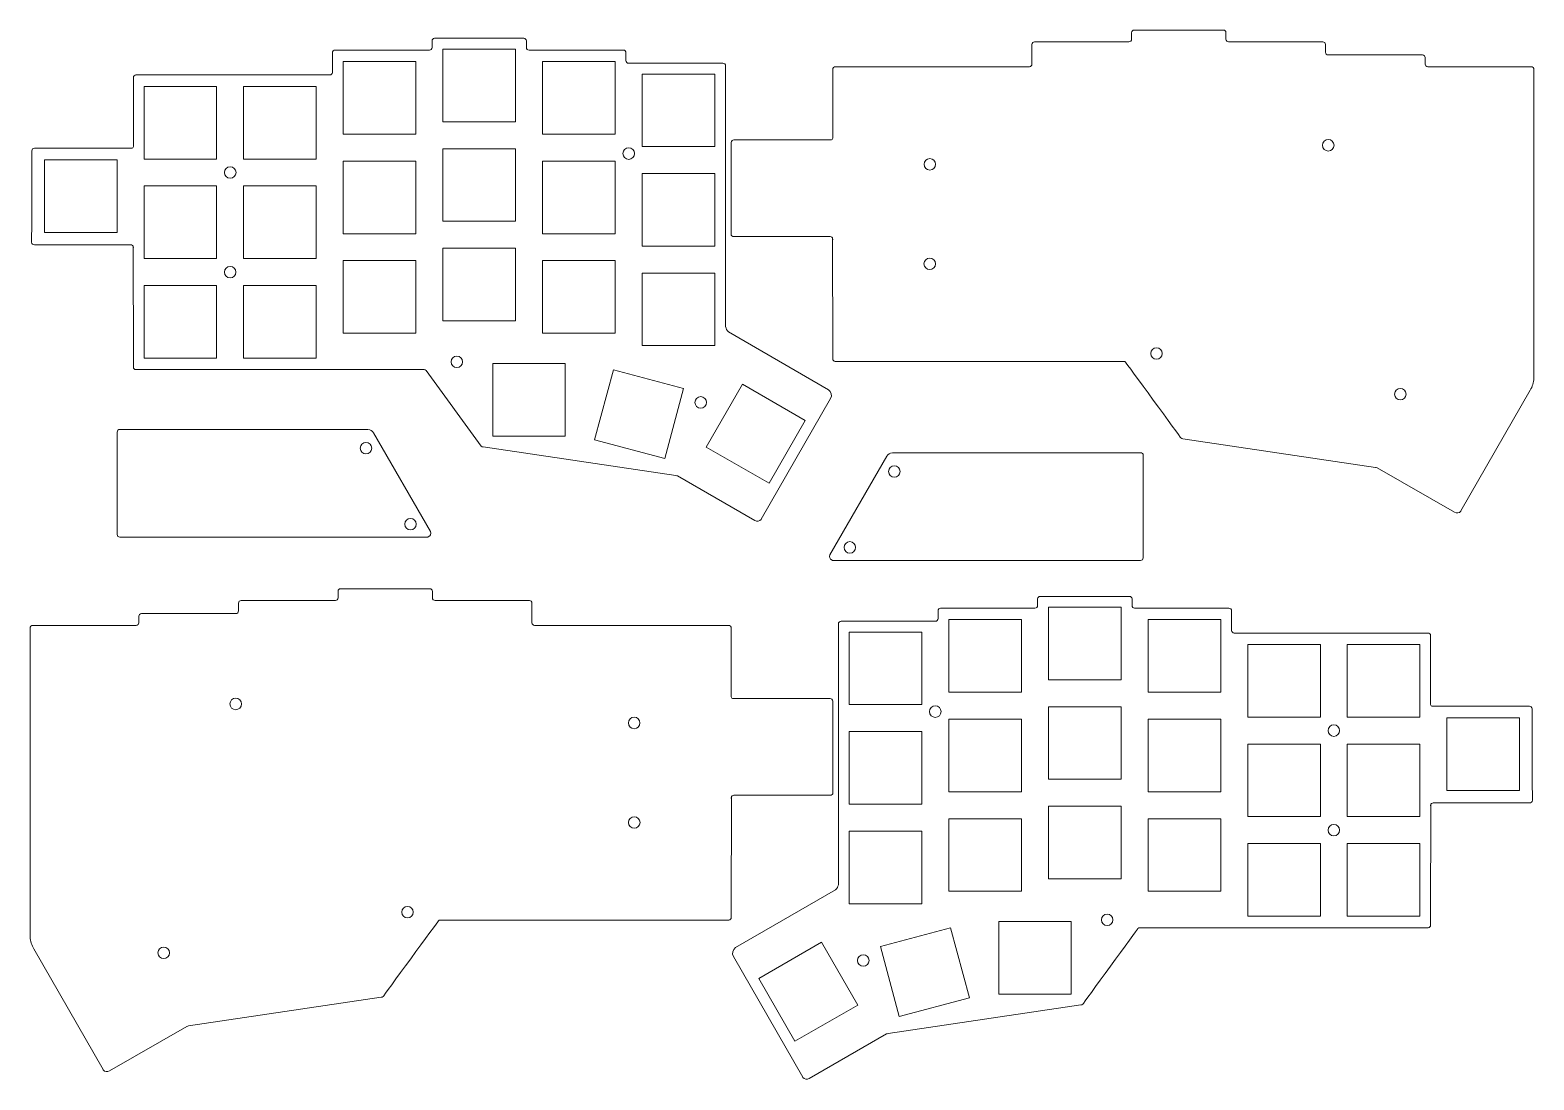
# Model space of a CAD drawing. Header units: inches. Extents: x -143 to 144, y -100 to 100.
import ezdxf

# ---------------------------------------------------------------- set-up
doc = ezdxf.new("R2010")
doc.units = ezdxf.units.IN
doc.header["$MEASUREMENT"] = 0
doc.layers.add('_U+5207_U+65AD_U+30D1_U+30B9', color=7, linetype='Continuous')

# ---------------------------------------------------------------- blocks, each defined once
blk = doc.blocks.new('block 3')
at = {"layer": '_U+5207_U+65AD_U+30D1_U+30B9', "color": 1, "lineweight": 9}
blk.add_open_spline([(68.66, 19.39), (68.66, 19.39), (21.3, 19.39), (21.3, 19.39), (20.78, 19.33), (20.52, 19.1), (20.22, 18.76), (20.22, 18.76), (9.36, -0.08), (9.36, -0.08), (9.19, -0.49), (9.38, -0.96), (9.79, -1.13), (9.85, -1.15), (9.91, -1.17), (9.97, -1.18), (9.97, -1.18), (68.65, -1.18), (68.65, -1.18), (68.92, -1.18), (69.15, -0.95), (69.15, -0.68), (69.15, -0.68), (69.16, 18.89), (69.16, 18.89), (69.16, 19.17), (68.93, 19.39), (68.66, 19.39)], degree=3, knots=[0, 0, 0, 0, 1, 1, 1, 2, 2, 2, 3, 3, 3, 4, 4, 4, 5, 5, 5, 6, 6, 6, 7, 7, 7, 8, 8, 8, 9, 9, 9, 9], dxfattribs=at)
blk = doc.blocks.new('block 4')
at = {"layer": '_U+5207_U+65AD_U+30D1_U+30B9', "color": 1, "lineweight": 9}
blk.add_open_spline([(21.68, 16.92), (22.29, 16.92), (22.78, 16.42), (22.78, 15.82), (22.78, 15.21), (22.29, 14.72), (21.68, 14.72), (21.08, 14.72), (20.58, 15.21), (20.58, 15.82), (20.58, 16.42), (21.08, 16.92), (21.68, 16.92), (21.68, 16.92), (21.68, 16.92), (21.68, 16.92)], degree=3, knots=[0, 0, 0, 0, 1, 1, 1, 2, 2, 2, 3, 3, 3, 4, 4, 4, 5, 5, 5, 5], dxfattribs=at)
blk = doc.blocks.new('block 5')
at = {"layer": '_U+5207_U+65AD_U+30D1_U+30B9', "color": 1, "lineweight": 9}
blk.add_open_spline([(13.18, 2.42), (13.79, 2.42), (14.28, 1.92), (14.28, 1.32), (14.28, 0.71), (13.79, 0.22), (13.18, 0.22), (12.58, 0.22), (12.08, 0.71), (12.08, 1.32), (12.08, 1.92), (12.58, 2.42), (13.18, 2.42), (13.18, 2.42), (13.18, 2.42), (13.18, 2.42)], degree=3, knots=[0, 0, 0, 0, 1, 1, 1, 2, 2, 2, 3, 3, 3, 4, 4, 4, 5, 5, 5, 5], dxfattribs=at)
blk = doc.blocks.new('block 2')
at = {"layer": '_U+5207_U+65AD_U+30D1_U+30B9'}
for name in ['block 3', 'block 4', 'block 5']:
    blk.add_blockref(name, (0, 0), dxfattribs=at)
blk = doc.blocks.new('block 7')
at = {"layer": '_U+5207_U+65AD_U+30D1_U+30B9', "color": 1, "lineweight": 9}
blk.add_open_spline([(-126.1, 23.84), (-126.1, 23.84), (-78.74, 23.84), (-78.74, 23.84), (-78.22, 23.78), (-77.96, 23.54), (-77.66, 23.2), (-77.66, 23.2), (-66.8, 4.36), (-66.8, 4.36), (-66.63, 3.95), (-66.82, 3.49), (-67.23, 3.32), (-67.29, 3.29), (-67.35, 3.28), (-67.41, 3.27), (-67.41, 3.27), (-126.09, 3.27), (-126.09, 3.27), (-126.36, 3.27), (-126.59, 3.49), (-126.59, 3.77), (-126.59, 3.77), (-126.6, 23.34), (-126.6, 23.34), (-126.6, 23.61), (-126.37, 23.84), (-126.1, 23.84)], degree=3, knots=[0, 0, 0, 0, 1, 1, 1, 2, 2, 2, 3, 3, 3, 4, 4, 4, 5, 5, 5, 6, 6, 6, 7, 7, 7, 8, 8, 8, 9, 9, 9, 9], dxfattribs=at)
blk = doc.blocks.new('block 8')
at = {"layer": '_U+5207_U+65AD_U+30D1_U+30B9', "color": 1, "lineweight": 9}
blk.add_open_spline([(-79.12, 21.36), (-79.73, 21.36), (-80.22, 20.87), (-80.22, 20.26), (-80.22, 19.65), (-79.73, 19.16), (-79.12, 19.16), (-78.52, 19.16), (-78.02, 19.65), (-78.02, 20.26), (-78.02, 20.87), (-78.52, 21.36), (-79.12, 21.36), (-79.12, 21.36), (-79.12, 21.36), (-79.12, 21.36)], degree=3, knots=[0, 0, 0, 0, 1, 1, 1, 2, 2, 2, 3, 3, 3, 4, 4, 4, 5, 5, 5, 5], dxfattribs=at)
blk = doc.blocks.new('block 9')
at = {"layer": '_U+5207_U+65AD_U+30D1_U+30B9', "color": 1, "lineweight": 9}
blk.add_open_spline([(-70.62, 6.86), (-71.23, 6.86), (-71.72, 6.37), (-71.72, 5.76), (-71.72, 5.15), (-71.23, 4.66), (-70.62, 4.66), (-70.02, 4.66), (-69.52, 5.15), (-69.52, 5.76), (-69.52, 6.37), (-70.02, 6.86), (-70.62, 6.86), (-70.62, 6.86), (-70.62, 6.86), (-70.62, 6.86)], degree=3, knots=[0, 0, 0, 0, 1, 1, 1, 2, 2, 2, 3, 3, 3, 4, 4, 4, 5, 5, 5, 5], dxfattribs=at)
blk = doc.blocks.new('block 6')
at = {"layer": '_U+5207_U+65AD_U+30D1_U+30B9'}
for name in ['block 7', 'block 8', 'block 9']:
    blk.add_blockref(name, (0, 0), dxfattribs=at)
blk = doc.blocks.new('block 12')
at = {"layer": '_U+5207_U+65AD_U+30D1_U+30B9', "color": 1, "lineweight": 9}
blk.add_open_spline([(30.59, -30.03), (30.59, -29.42), (30.1, -28.93), (29.49, -28.93), (28.89, -28.93), (28.39, -29.42), (28.39, -30.03), (28.39, -30.64), (28.89, -31.13), (29.49, -31.13), (30.1, -31.13), (30.59, -30.64), (30.59, -30.03), (30.59, -30.03), (30.59, -30.03), (30.59, -30.03)], degree=3, knots=[0, 0, 0, 0, 1, 1, 1, 2, 2, 2, 3, 3, 3, 4, 4, 4, 5, 5, 5, 5], dxfattribs=at)
blk = doc.blocks.new('block 13')
at = {"layer": '_U+5207_U+65AD_U+30D1_U+30B9', "color": 1, "lineweight": 9}
blk.add_open_spline([(106.62, -33.65), (106.62, -33.04), (106.12, -32.55), (105.52, -32.55), (104.91, -32.55), (104.42, -33.04), (104.42, -33.65), (104.42, -34.26), (104.91, -34.75), (105.52, -34.75), (106.12, -34.75), (106.62, -34.26), (106.62, -33.65), (106.62, -33.65), (106.62, -33.65), (106.62, -33.65)], degree=3, knots=[0, 0, 0, 0, 1, 1, 1, 2, 2, 2, 3, 3, 3, 4, 4, 4, 5, 5, 5, 5], dxfattribs=at)
blk = doc.blocks.new('block 14')
at = {"layer": '_U+5207_U+65AD_U+30D1_U+30B9', "color": 1, "lineweight": 9}
blk.add_open_spline([(106.62, -52.67), (106.62, -52.06), (106.13, -51.57), (105.52, -51.57), (104.92, -51.57), (104.42, -52.06), (104.42, -52.67), (104.42, -53.27), (104.92, -53.77), (105.52, -53.77), (106.13, -53.77), (106.62, -53.27), (106.62, -52.67), (106.62, -52.67), (106.62, -52.67), (106.62, -52.67)], degree=3, knots=[0, 0, 0, 0, 1, 1, 1, 2, 2, 2, 3, 3, 3, 4, 4, 4, 5, 5, 5, 5], dxfattribs=at)
blk = doc.blocks.new('block 15')
at = {"layer": '_U+5207_U+65AD_U+30D1_U+30B9', "color": 1, "lineweight": 9}
blk.add_open_spline([(16.85, -77.53), (16.85, -76.92), (16.36, -76.43), (15.75, -76.43), (15.14, -76.43), (14.65, -76.92), (14.65, -77.53), (14.65, -78.14), (15.14, -78.63), (15.75, -78.63), (16.36, -78.63), (16.85, -78.14), (16.85, -77.53), (16.85, -77.53), (16.85, -77.53), (16.85, -77.53)], degree=3, knots=[0, 0, 0, 0, 1, 1, 1, 2, 2, 2, 3, 3, 3, 4, 4, 4, 5, 5, 5, 5], dxfattribs=at)
blk = doc.blocks.new('block 16')
at = {"layer": '_U+5207_U+65AD_U+30D1_U+30B9', "color": 1, "lineweight": 9}
blk.add_open_spline([(63.37, -69.78), (63.37, -69.17), (62.88, -68.68), (62.27, -68.68), (61.66, -68.68), (61.17, -69.17), (61.17, -69.78), (61.17, -70.38), (61.66, -70.88), (62.27, -70.88), (62.88, -70.88), (63.37, -70.38), (63.37, -69.78), (63.37, -69.78), (63.37, -69.78), (63.37, -69.78)], degree=3, knots=[0, 0, 0, 0, 1, 1, 1, 2, 2, 2, 3, 3, 3, 4, 4, 4, 5, 5, 5, 5], dxfattribs=at)
blk = doc.blocks.new('block 17')
at = {"layer": '_U+5207_U+65AD_U+30D1_U+30B9', "color": 1, "lineweight": 9}
blk.add_lwpolyline([(121.95, -17.22), (121.95, -31.07), (108.1, -31.07), (108.1, -17.22), (121.95, -17.22)], dxfattribs=at)
blk = doc.blocks.new('block 18')
at = {"layer": '_U+5207_U+65AD_U+30D1_U+30B9', "color": 1, "lineweight": 9}
blk.add_lwpolyline([(121.95, -36.22), (121.95, -50.07), (108.1, -50.07), (108.1, -36.22), (121.95, -36.22)], dxfattribs=at)
blk = doc.blocks.new('block 19')
at = {"layer": '_U+5207_U+65AD_U+30D1_U+30B9', "color": 1, "lineweight": 9}
blk.add_lwpolyline([(121.95, -55.22), (121.95, -69.07), (108.1, -69.07), (108.1, -55.22), (121.95, -55.22)], dxfattribs=at)
blk = doc.blocks.new('block 20')
at = {"layer": '_U+5207_U+65AD_U+30D1_U+30B9', "color": 1, "lineweight": 9}
blk.add_lwpolyline([(102.95, -17.22), (102.95, -31.07), (89.1, -31.07), (89.1, -17.22), (102.95, -17.22)], dxfattribs=at)
blk = doc.blocks.new('block 21')
at = {"layer": '_U+5207_U+65AD_U+30D1_U+30B9', "color": 1, "lineweight": 9}
blk.add_lwpolyline([(102.95, -36.22), (102.95, -50.07), (89.1, -50.07), (89.1, -36.22), (102.95, -36.22)], dxfattribs=at)
blk = doc.blocks.new('block 22')
at = {"layer": '_U+5207_U+65AD_U+30D1_U+30B9', "color": 1, "lineweight": 9}
blk.add_lwpolyline([(102.95, -55.22), (102.95, -69.07), (89.1, -69.07), (89.1, -55.22), (102.95, -55.22)], dxfattribs=at)
blk = doc.blocks.new('block 23')
at = {"layer": '_U+5207_U+65AD_U+30D1_U+30B9', "color": 1, "lineweight": 9}
blk.add_lwpolyline([(83.95, -12.47), (83.95, -26.32), (70.1, -26.32), (70.1, -12.47), (83.95, -12.47)], dxfattribs=at)
blk = doc.blocks.new('block 24')
at = {"layer": '_U+5207_U+65AD_U+30D1_U+30B9', "color": 1, "lineweight": 9}
blk.add_lwpolyline([(83.95, -31.47), (83.95, -45.32), (70.1, -45.32), (70.1, -31.47), (83.95, -31.47)], dxfattribs=at)
blk = doc.blocks.new('block 25')
at = {"layer": '_U+5207_U+65AD_U+30D1_U+30B9', "color": 1, "lineweight": 9}
blk.add_lwpolyline([(83.95, -50.47), (83.95, -64.32), (70.1, -64.32), (70.1, -50.47), (83.95, -50.47)], dxfattribs=at)
blk = doc.blocks.new('block 26')
at = {"layer": '_U+5207_U+65AD_U+30D1_U+30B9', "color": 1, "lineweight": 9}
blk.add_lwpolyline([(64.95, -10.09), (64.95, -23.94), (51.09, -23.94), (51.09, -10.09), (64.95, -10.09)], dxfattribs=at)
blk = doc.blocks.new('block 27')
at = {"layer": '_U+5207_U+65AD_U+30D1_U+30B9', "color": 1, "lineweight": 9}
blk.add_lwpolyline([(64.95, -29.09), (64.95, -42.94), (51.09, -42.94), (51.09, -29.09), (64.95, -29.09)], dxfattribs=at)
blk = doc.blocks.new('block 28')
at = {"layer": '_U+5207_U+65AD_U+30D1_U+30B9', "color": 1, "lineweight": 9}
blk.add_lwpolyline([(64.95, -48.09), (64.95, -61.95), (51.09, -61.95), (51.09, -48.09), (64.95, -48.09)], dxfattribs=at)
blk = doc.blocks.new('block 29')
at = {"layer": '_U+5207_U+65AD_U+30D1_U+30B9', "color": 1, "lineweight": 9}
blk.add_lwpolyline([(45.94, -12.47), (45.94, -26.32), (32.09, -26.32), (32.09, -12.47), (45.94, -12.47)], dxfattribs=at)
blk = doc.blocks.new('block 30')
at = {"layer": '_U+5207_U+65AD_U+30D1_U+30B9', "color": 1, "lineweight": 9}
blk.add_lwpolyline([(45.94, -31.47), (45.94, -45.32), (32.09, -45.32), (32.09, -31.47), (45.94, -31.47)], dxfattribs=at)
blk = doc.blocks.new('block 31')
at = {"layer": '_U+5207_U+65AD_U+30D1_U+30B9', "color": 1, "lineweight": 9}
blk.add_lwpolyline([(45.94, -50.47), (45.94, -64.32), (32.09, -64.32), (32.09, -50.47), (45.94, -50.47)], dxfattribs=at)
blk = doc.blocks.new('block 32')
at = {"layer": '_U+5207_U+65AD_U+30D1_U+30B9', "color": 1, "lineweight": 9}
blk.add_lwpolyline([(26.94, -14.84), (26.94, -28.69), (13.09, -28.69), (13.09, -14.84), (26.94, -14.84)], dxfattribs=at)
blk = doc.blocks.new('block 33')
at = {"layer": '_U+5207_U+65AD_U+30D1_U+30B9', "color": 1, "lineweight": 9}
blk.add_lwpolyline([(26.94, -33.84), (26.94, -47.69), (13.09, -47.69), (13.09, -33.84), (26.94, -33.84)], dxfattribs=at)
blk = doc.blocks.new('block 34')
at = {"layer": '_U+5207_U+65AD_U+30D1_U+30B9', "color": 1, "lineweight": 9}
blk.add_lwpolyline([(26.94, -52.85), (26.94, -66.7), (13.09, -66.7), (13.09, -52.85), (26.94, -52.85)], dxfattribs=at)
blk = doc.blocks.new('block 35')
at = {"layer": '_U+5207_U+65AD_U+30D1_U+30B9', "color": 1, "lineweight": 9}
blk.add_lwpolyline([(55.44, -70.1), (55.44, -83.95), (41.59, -83.95), (41.59, -70.1), (55.44, -70.1)], dxfattribs=at)
blk = doc.blocks.new('block 36')
at = {"layer": '_U+5207_U+65AD_U+30D1_U+30B9', "color": 1, "lineweight": 9}
blk.add_lwpolyline([(32.42, -71.3), (35.99, -84.68), (22.6, -88.25), (19.03, -74.87), (32.42, -71.3)], dxfattribs=at)
blk = doc.blocks.new('block 37')
at = {"layer": '_U+5207_U+65AD_U+30D1_U+30B9', "color": 1, "lineweight": 9}
blk.add_lwpolyline([(7.8, -74.06), (14.72, -86.06), (2.72, -92.97), (-4.2, -80.97), (7.8, -74.06)], dxfattribs=at)
blk = doc.blocks.new('block 11')
at = {"layer": '_U+5207_U+65AD_U+30D1_U+30B9'}
for name in ['block 26', 'block 29', 'block 23', 'block 32', 'block 20', 'block 17', 'block 12', 'block 30', 'block 27', 'block 24', 'block 33', 'block 13', 'block 21', 'block 18', 'block 28', 'block 31', 'block 25', 'block 14', 'block 34', 'block 22', 'block 19', 'block 16', 'block 36', 'block 35', 'block 37', 'block 15']:
    blk.add_blockref(name, (0, 0), dxfattribs=at)
blk = doc.blocks.new('block 10')
at = {"layer": '_U+5207_U+65AD_U+30D1_U+30B9', "color": 1, "lineweight": 9}
blk.add_lwpolyline([(127.09, -45.07), (127.09, -31.22), (140.94, -31.22), (140.94, -45.07), (127.09, -45.07)], dxfattribs=at)
blk.add_open_spline([(123.52, -15.03), (123.52, -15.03), (106.52, -15.03), (106.52, -15.03), (106.52, -15.03), (104.52, -15.03), (104.52, -15.03), (104.52, -15.03), (86.52, -15.03), (86.52, -15.03), (86.24, -15.03), (86.02, -14.8), (86.02, -14.53), (86.02, -14.53), (86.02, -10.78), (86.02, -10.78), (86.02, -10.5), (85.79, -10.28), (85.52, -10.28), (85.52, -10.28), (67.52, -10.28), (67.52, -10.28), (67.24, -10.28), (67.02, -10.05), (67.02, -9.78), (67.02, -9.78), (67.02, -8.53), (67.02, -8.53), (67.02, -8.25), (66.79, -8.03), (66.52, -8.03), (66.52, -8.03), (49.51, -8.03), (49.51, -8.03), (49.24, -8.03), (49.01, -8.25), (49.01, -8.53), (49.01, -8.53), (49.01, -9.78), (49.01, -9.78), (49.01, -10.05), (48.79, -10.28), (48.51, -10.28), (48.51, -10.28), (30.51, -10.28), (30.51, -10.28), (30.24, -10.28), (30.01, -10.5), (30.01, -10.78), (30.01, -10.78), (30.01, -12.28), (30.01, -12.28), (30.01, -12.55), (29.79, -12.78), (29.51, -12.78), (29.51, -12.78), (11.51, -12.78), (11.51, -12.78), (11.24, -12.78), (11.01, -13), (11.01, -13.28), (11.01, -13.28), (11.01, -14.51), (11.01, -14.51), (11.01, -14.51), (11.01, -30.77), (11.01, -30.77), (11.01, -30.77), (11.01, -63.07), (11.01, -63.07), (10.93, -63.45), (10.73, -63.8), (10.43, -64.06), (10.43, -64.06), (-8.64, -75.09), (-8.64, -75.09), (-9.17, -75.49), (-9.33, -76.21), (-9.03, -76.79), (-9.03, -76.79), (4.21, -99.83), (4.21, -99.83), (4.22, -99.84), (4.22, -99.85), (4.23, -99.85), (4.5, -100.25), (5.05, -100.34), (5.44, -100.06), (5.44, -100.06), (20.19, -91.57), (20.19, -91.57), (20.28, -91.54), (20.38, -91.52), (20.47, -91.5), (20.47, -91.5), (57.27, -86.03), (57.27, -86.03), (57.39, -86.02), (57.52, -85.97), (57.62, -85.88), (57.62, -85.88), (68.17, -71.42), (68.16, -71.43), (68.26, -71.33), (68.38, -71.28), (68.52, -71.28), (68.52, -71.28), (104.52, -71.28), (104.52, -71.28), (104.52, -71.28), (106.52, -71.28), (106.52, -71.28), (106.52, -71.28), (123.52, -71.28), (123.52, -71.28), (123.52, -71.28), (123.48, -71.28), (123.48, -71.28), (123.48, -71.28), (123.49, -71.28), (123.49, -71.28), (123.77, -71.28), (123.99, -71.06), (123.99, -70.78), (123.99, -70.78), (123.98, -69.97), (123.98, -69.97), (123.98, -69.97), (123.98, -69.97), (123.98, -69.97), (123.98, -69.97), (124, -47.89), (124, -47.89), (124, -47.89), (123.99, -48.26), (124, -47.88), (124.01, -47.63), (124.28, -47.45), (124.48, -47.45), (124.68, -47.45), (124.48, -47.45), (124.48, -47.45), (124.48, -47.45), (142.62, -47.45), (142.86, -47.45), (143.1, -47.45), (143.4, -47.26), (143.4, -46.96), (143.4, -46.77), (143.36, -32.34), (143.35, -29.49), (143.35, -29.18), (143.12, -29.01), (142.87, -29.01), (142.66, -29.01), (127.51, -29), (124.39, -29), (124.11, -29), (123.99, -28.87), (123.99, -28.65), (123.99, -28.42), (123.99, -15.53), (123.99, -15.53), (123.99, -15.25), (123.76, -15.03), (123.48, -15.03), (123.48, -15.03), (123.49, -15.03), (123.49, -15.03), (123.49, -15.03), (123.52, -15.03), (123.52, -15.03)], degree=3, knots=[0, 0, 0, 0, 1, 1, 1, 2, 2, 2, 3, 3, 3, 4, 4, 4, 5, 5, 5, 6, 6, 6, 7, 7, 7, 8, 8, 8, 9, 9, 9, 10, 10, 10, 11, 11, 11, 12, 12, 12, 13, 13, 13, 14, 14, 14, 15, 15, 15, 16, 16, 16, 17, 17, 17, 18, 18, 18, 19, 19, 19, 20, 20, 20, 21, 21, 21, 22, 22, 22, 23, 23, 23, 24, 24, 24, 25, 25, 25, 26, 26, 26, 27, 27, 27, 28, 28, 28, 29, 29, 29, 30, 30, 30, 31, 31, 31, 32, 32, 32, 33, 33, 33, 34, 34, 34, 35, 35, 35, 36, 36, 36, 37, 37, 37, 38, 38, 38, 39, 39, 39, 40, 40, 40, 41, 41, 41, 42, 42, 42, 43, 43, 43, 44, 44, 44, 45, 45, 45, 46, 46, 46, 47, 47, 47, 48, 48, 48, 49, 49, 49, 50, 50, 50, 51, 51, 51, 52, 52, 52, 53, 53, 53, 54, 54, 54, 55, 55, 55, 56, 56, 56, 57, 57, 57, 57], dxfattribs=at)
at = {"layer": '_U+5207_U+65AD_U+30D1_U+30B9'}
blk.add_blockref('block 11', (0, 0), dxfattribs=at)
blk = doc.blocks.new('block 40')
at = {"layer": '_U+5207_U+65AD_U+30D1_U+30B9', "color": 1, "lineweight": 9}
blk.add_open_spline([(70.59, 38.33), (70.59, 38.94), (71.08, 39.43), (71.69, 39.43), (72.29, 39.43), (72.79, 38.94), (72.79, 38.33), (72.79, 37.72), (72.29, 37.23), (71.69, 37.23), (71.08, 37.23), (70.59, 37.72), (70.59, 38.33), (70.59, 38.33), (70.59, 38.33), (70.59, 38.33)], degree=3, knots=[0, 0, 0, 0, 1, 1, 1, 2, 2, 2, 3, 3, 3, 4, 4, 4, 5, 5, 5, 5], dxfattribs=at)
blk = doc.blocks.new('block 41')
at = {"layer": '_U+5207_U+65AD_U+30D1_U+30B9', "color": 1, "lineweight": 9}
blk.add_open_spline([(103.36, 78.08), (103.36, 78.68), (103.86, 79.18), (104.46, 79.18), (105.07, 79.18), (105.56, 78.68), (105.56, 78.08), (105.56, 77.47), (105.07, 76.98), (104.46, 76.98), (103.86, 76.98), (103.36, 77.47), (103.36, 78.08), (103.36, 78.08), (103.36, 78.08), (103.36, 78.08)], degree=3, knots=[0, 0, 0, 0, 1, 1, 1, 2, 2, 2, 3, 3, 3, 4, 4, 4, 5, 5, 5, 5], dxfattribs=at)
blk = doc.blocks.new('block 42')
at = {"layer": '_U+5207_U+65AD_U+30D1_U+30B9', "color": 1, "lineweight": 9}
blk.add_open_spline([(27.34, 74.45), (27.34, 75.06), (27.83, 75.55), (28.44, 75.55), (29.05, 75.55), (29.54, 75.06), (29.54, 74.45), (29.54, 73.85), (29.05, 73.35), (28.44, 73.35), (27.83, 73.35), (27.34, 73.85), (27.34, 74.45), (27.34, 74.45), (27.34, 74.45), (27.34, 74.45)], degree=3, knots=[0, 0, 0, 0, 1, 1, 1, 2, 2, 2, 3, 3, 3, 4, 4, 4, 5, 5, 5, 5], dxfattribs=at)
blk = doc.blocks.new('block 43')
at = {"layer": '_U+5207_U+65AD_U+30D1_U+30B9', "color": 1, "lineweight": 9}
blk.add_open_spline([(27.33, 55.44), (27.33, 56.05), (27.83, 56.54), (28.43, 56.54), (29.04, 56.54), (29.53, 56.05), (29.53, 55.44), (29.53, 54.83), (29.04, 54.34), (28.43, 54.34), (27.83, 54.34), (27.33, 54.83), (27.33, 55.44), (27.33, 55.44), (27.33, 55.44), (27.33, 55.44)], degree=3, knots=[0, 0, 0, 0, 1, 1, 1, 2, 2, 2, 3, 3, 3, 4, 4, 4, 5, 5, 5, 5], dxfattribs=at)
blk = doc.blocks.new('block 44')
at = {"layer": '_U+5207_U+65AD_U+30D1_U+30B9', "color": 1, "lineweight": 9}
blk.add_open_spline([(117.11, 30.57), (117.11, 31.18), (117.6, 31.67), (118.21, 31.67), (118.81, 31.67), (119.31, 31.18), (119.31, 30.57), (119.31, 29.97), (118.81, 29.47), (118.21, 29.47), (117.6, 29.47), (117.11, 29.97), (117.11, 30.57), (117.11, 30.57), (117.11, 30.57), (117.11, 30.57)], degree=3, knots=[0, 0, 0, 0, 1, 1, 1, 2, 2, 2, 3, 3, 3, 4, 4, 4, 5, 5, 5, 5], dxfattribs=at)
blk = doc.blocks.new('block 39')
at = {"layer": '_U+5207_U+65AD_U+30D1_U+30B9'}
for name in ['block 41', 'block 42', 'block 43', 'block 40', 'block 44']:
    blk.add_blockref(name, (0, 0), dxfattribs=at)
blk = doc.blocks.new('block 38')
at = {"layer": '_U+5207_U+65AD_U+30D1_U+30B9', "color": 1, "lineweight": 9}
blk.add_open_spline([(10.44, 93.08), (10.44, 93.08), (27.44, 93.08), (27.44, 93.08), (27.44, 93.08), (29.44, 93.08), (29.44, 93.08), (29.44, 93.08), (47.44, 93.08), (47.44, 93.08), (47.72, 93.08), (47.94, 93.3), (47.94, 93.58), (47.94, 93.58), (47.94, 97.33), (47.94, 97.33), (47.94, 97.6), (48.16, 97.83), (48.44, 97.83), (48.44, 97.83), (66.44, 97.83), (66.44, 97.83), (66.72, 97.83), (66.94, 98.05), (66.94, 98.33), (66.94, 98.33), (66.94, 99.58), (66.94, 99.58), (66.94, 99.85), (67.17, 100.08), (67.44, 100.08), (67.44, 100.08), (84.44, 100.08), (84.44, 100.08), (84.72, 100.08), (84.94, 99.85), (84.94, 99.58), (84.94, 99.58), (84.94, 98.33), (84.94, 98.33), (84.94, 98.05), (85.17, 97.83), (85.44, 97.83), (85.44, 97.83), (103.44, 97.83), (103.44, 97.83), (103.72, 97.83), (103.94, 97.6), (103.94, 97.33), (103.94, 97.33), (103.94, 95.83), (103.94, 95.83), (103.94, 95.55), (104.17, 95.33), (104.44, 95.33), (104.44, 95.33), (122.45, 95.33), (122.45, 95.33), (122.72, 95.33), (122.95, 95.1), (122.95, 94.83), (122.95, 94.83), (122.95, 93.59), (122.95, 93.59), (122.97, 93.33), (123.18, 93.11), (123.45, 93.07), (123.45, 93.07), (143.2, 93.07), (143.2, 93.07), (143.47, 93.07), (143.7, 92.85), (143.7, 92.57), (143.7, 92.57), (143.7, 33.61), (143.7, 33.61), (143.66, 32.8), (143.41, 32.01), (142.98, 31.31), (142.98, 31.31), (129.75, 8.27), (129.75, 8.27), (129.74, 8.26), (129.74, 8.26), (129.73, 8.25), (129.45, 7.86), (128.91, 7.76), (128.52, 8.04), (128.52, 8.04), (113.77, 16.53), (113.77, 16.53), (113.68, 16.56), (113.58, 16.59), (113.49, 16.6), (113.49, 16.6), (76.69, 22.07), (76.69, 22.07), (76.56, 22.09), (76.44, 22.14), (76.34, 22.22), (76.34, 22.22), (65.79, 36.68), (65.8, 36.68), (65.7, 36.77), (65.57, 36.82), (65.44, 36.82), (65.44, 36.82), (29.44, 36.82), (29.44, 36.82), (29.44, 36.82), (27.44, 36.82), (27.44, 36.82), (27.44, 36.82), (10.44, 36.82), (10.44, 36.82), (10.44, 36.82), (10.39, 36.82), (10.39, 36.82), (10.39, 36.82), (10.43, 36.82), (10.43, 36.82), (10.43, 36.82), (10.42, 36.82), (10.42, 36.82), (10.15, 36.82), (9.92, 37.05), (9.92, 37.32), (9.92, 37.32), (9.93, 38.14), (9.93, 38.14), (9.93, 38.14), (9.93, 38.14), (9.93, 38.14), (9.93, 38.14), (9.91, 60.22), (9.91, 60.22), (9.91, 60.22), (9.92, 59.84), (9.91, 60.22), (9.9, 60.47), (9.64, 60.65), (9.44, 60.66), (9.23, 60.66), (9.43, 60.66), (9.43, 60.66), (9.43, 60.66), (-8.71, 60.66), (-8.95, 60.66), (-9.19, 60.66), (-9.48, 60.85), (-9.48, 61.14), (-9.48, 61.33), (-9.44, 75.76), (-9.43, 78.61), (-9.43, 78.92), (-9.21, 79.1), (-8.96, 79.1), (-8.74, 79.1), (6.41, 79.1), (9.52, 79.1), (9.8, 79.1), (9.92, 79.23), (9.92, 79.46), (9.92, 79.69), (9.92, 92.57), (9.92, 92.57), (9.92, 92.85), (10.15, 93.08), (10.43, 93.08), (10.43, 93.08), (10.43, 93.08), (10.43, 93.08), (10.43, 93.08), (10.39, 93.08), (10.39, 93.08), (10.39, 93.08), (10.44, 93.08), (10.44, 93.08)], degree=3, knots=[0, 0, 0, 0, 1, 1, 1, 2, 2, 2, 3, 3, 3, 4, 4, 4, 5, 5, 5, 6, 6, 6, 7, 7, 7, 8, 8, 8, 9, 9, 9, 10, 10, 10, 11, 11, 11, 12, 12, 12, 13, 13, 13, 14, 14, 14, 15, 15, 15, 16, 16, 16, 17, 17, 17, 18, 18, 18, 19, 19, 19, 20, 20, 20, 21, 21, 21, 22, 22, 22, 23, 23, 23, 24, 24, 24, 25, 25, 25, 26, 26, 26, 27, 27, 27, 28, 28, 28, 29, 29, 29, 30, 30, 30, 31, 31, 31, 32, 32, 32, 33, 33, 33, 34, 34, 34, 35, 35, 35, 36, 36, 36, 37, 37, 37, 38, 38, 38, 39, 39, 39, 40, 40, 40, 41, 41, 41, 42, 42, 42, 43, 43, 43, 44, 44, 44, 45, 45, 45, 46, 46, 46, 47, 47, 47, 48, 48, 48, 49, 49, 49, 50, 50, 50, 51, 51, 51, 52, 52, 52, 53, 53, 53, 54, 54, 54, 55, 55, 55, 56, 56, 56, 57, 57, 57, 58, 58, 58, 59, 59, 59, 59], dxfattribs=at)
at = {"layer": '_U+5207_U+65AD_U+30D1_U+30B9'}
blk.add_blockref('block 39', (0, 0), dxfattribs=at)
blk = doc.blocks.new('block 47')
at = {"layer": '_U+5207_U+65AD_U+30D1_U+30B9', "color": 1, "lineweight": 9}
blk.add_open_spline([(-30.1, 76.5), (-30.1, 77.11), (-29.61, 77.6), (-29, 77.6), (-28.4, 77.6), (-27.9, 77.11), (-27.9, 76.5), (-27.9, 75.89), (-28.4, 75.4), (-29, 75.4), (-29.61, 75.4), (-30.1, 75.89), (-30.1, 76.5), (-30.1, 76.5), (-30.1, 76.5), (-30.1, 76.5)], degree=3, knots=[0, 0, 0, 0, 1, 1, 1, 2, 2, 2, 3, 3, 3, 4, 4, 4, 5, 5, 5, 5], dxfattribs=at)
blk = doc.blocks.new('block 48')
at = {"layer": '_U+5207_U+65AD_U+30D1_U+30B9', "color": 1, "lineweight": 9}
blk.add_open_spline([(-106.12, 72.88), (-106.12, 73.48), (-105.63, 73.98), (-105.02, 73.98), (-104.42, 73.98), (-103.92, 73.48), (-103.92, 72.88), (-103.92, 72.27), (-104.42, 71.78), (-105.02, 71.78), (-105.63, 71.78), (-106.12, 72.27), (-106.12, 72.88), (-106.12, 72.88), (-106.12, 72.88), (-106.12, 72.88)], degree=3, knots=[0, 0, 0, 0, 1, 1, 1, 2, 2, 2, 3, 3, 3, 4, 4, 4, 5, 5, 5, 5], dxfattribs=at)
blk = doc.blocks.new('block 49')
at = {"layer": '_U+5207_U+65AD_U+30D1_U+30B9', "color": 1, "lineweight": 9}
blk.add_open_spline([(-106.13, 53.86), (-106.13, 54.47), (-105.64, 54.96), (-105.03, 54.96), (-104.43, 54.96), (-103.93, 54.47), (-103.93, 53.86), (-103.93, 53.25), (-104.43, 52.76), (-105.03, 52.76), (-105.64, 52.76), (-106.13, 53.25), (-106.13, 53.86), (-106.13, 53.86), (-106.13, 53.86), (-106.13, 53.86)], degree=3, knots=[0, 0, 0, 0, 1, 1, 1, 2, 2, 2, 3, 3, 3, 4, 4, 4, 5, 5, 5, 5], dxfattribs=at)
blk = doc.blocks.new('block 50')
at = {"layer": '_U+5207_U+65AD_U+30D1_U+30B9', "color": 1, "lineweight": 9}
blk.add_open_spline([(-16.36, 29), (-16.36, 29.6), (-15.87, 30.1), (-15.26, 30.1), (-14.65, 30.1), (-14.16, 29.6), (-14.16, 29), (-14.16, 28.39), (-14.65, 27.9), (-15.26, 27.9), (-15.87, 27.9), (-16.36, 28.39), (-16.36, 29), (-16.36, 29), (-16.36, 29), (-16.36, 29)], degree=3, knots=[0, 0, 0, 0, 1, 1, 1, 2, 2, 2, 3, 3, 3, 4, 4, 4, 5, 5, 5, 5], dxfattribs=at)
blk = doc.blocks.new('block 51')
at = {"layer": '_U+5207_U+65AD_U+30D1_U+30B9', "color": 1, "lineweight": 9}
blk.add_open_spline([(-62.88, 36.75), (-62.88, 37.36), (-62.39, 37.85), (-61.78, 37.85), (-61.17, 37.85), (-60.68, 37.36), (-60.68, 36.75), (-60.68, 36.14), (-61.17, 35.65), (-61.78, 35.65), (-62.39, 35.65), (-62.88, 36.14), (-62.88, 36.75), (-62.88, 36.75), (-62.88, 36.75), (-62.88, 36.75)], degree=3, knots=[0, 0, 0, 0, 1, 1, 1, 2, 2, 2, 3, 3, 3, 4, 4, 4, 5, 5, 5, 5], dxfattribs=at)
blk = doc.blocks.new('block 52')
at = {"layer": '_U+5207_U+65AD_U+30D1_U+30B9', "color": 1, "lineweight": 9}
blk.add_lwpolyline([(-121.46, 89.31), (-121.46, 75.46), (-107.61, 75.46), (-107.61, 89.31), (-121.46, 89.31)], dxfattribs=at)
blk = doc.blocks.new('block 53')
at = {"layer": '_U+5207_U+65AD_U+30D1_U+30B9', "color": 1, "lineweight": 9}
blk.add_lwpolyline([(-121.46, 70.31), (-121.46, 56.46), (-107.61, 56.46), (-107.61, 70.31), (-121.46, 70.31)], dxfattribs=at)
blk = doc.blocks.new('block 54')
at = {"layer": '_U+5207_U+65AD_U+30D1_U+30B9', "color": 1, "lineweight": 9}
blk.add_lwpolyline([(-121.46, 51.31), (-121.46, 37.46), (-107.61, 37.46), (-107.61, 51.31), (-121.46, 51.31)], dxfattribs=at)
blk = doc.blocks.new('block 55')
at = {"layer": '_U+5207_U+65AD_U+30D1_U+30B9', "color": 1, "lineweight": 9}
blk.add_lwpolyline([(-102.46, 89.31), (-102.46, 75.46), (-88.61, 75.46), (-88.61, 89.31), (-102.46, 89.31)], dxfattribs=at)
blk = doc.blocks.new('block 56')
at = {"layer": '_U+5207_U+65AD_U+30D1_U+30B9', "color": 1, "lineweight": 9}
blk.add_lwpolyline([(-102.46, 70.31), (-102.46, 56.46), (-88.61, 56.46), (-88.61, 70.31), (-102.46, 70.31)], dxfattribs=at)
blk = doc.blocks.new('block 57')
at = {"layer": '_U+5207_U+65AD_U+30D1_U+30B9', "color": 1, "lineweight": 9}
blk.add_lwpolyline([(-102.46, 51.31), (-102.46, 37.46), (-88.61, 37.46), (-88.61, 51.31), (-102.46, 51.31)], dxfattribs=at)
blk = doc.blocks.new('block 58')
at = {"layer": '_U+5207_U+65AD_U+30D1_U+30B9', "color": 1, "lineweight": 9}
blk.add_lwpolyline([(-83.46, 94.06), (-83.46, 80.21), (-69.61, 80.21), (-69.61, 94.06), (-83.46, 94.06)], dxfattribs=at)
blk = doc.blocks.new('block 59')
at = {"layer": '_U+5207_U+65AD_U+30D1_U+30B9', "color": 1, "lineweight": 9}
blk.add_lwpolyline([(-83.46, 75.06), (-83.46, 61.21), (-69.61, 61.21), (-69.61, 75.06), (-83.46, 75.06)], dxfattribs=at)
blk = doc.blocks.new('block 60')
at = {"layer": '_U+5207_U+65AD_U+30D1_U+30B9', "color": 1, "lineweight": 9}
blk.add_lwpolyline([(-83.46, 56.06), (-83.46, 42.21), (-69.61, 42.21), (-69.61, 56.06), (-83.46, 56.06)], dxfattribs=at)
blk = doc.blocks.new('block 61')
at = {"layer": '_U+5207_U+65AD_U+30D1_U+30B9', "color": 1, "lineweight": 9}
blk.add_lwpolyline([(-64.45, 96.44), (-64.45, 82.58), (-50.6, 82.58), (-50.6, 96.44), (-64.45, 96.44)], dxfattribs=at)
blk = doc.blocks.new('block 62')
at = {"layer": '_U+5207_U+65AD_U+30D1_U+30B9', "color": 1, "lineweight": 9}
blk.add_lwpolyline([(-64.45, 77.43), (-64.45, 63.58), (-50.6, 63.58), (-50.6, 77.43), (-64.45, 77.43)], dxfattribs=at)
blk = doc.blocks.new('block 63')
at = {"layer": '_U+5207_U+65AD_U+30D1_U+30B9', "color": 1, "lineweight": 9}
blk.add_lwpolyline([(-64.45, 58.43), (-64.45, 44.58), (-50.6, 44.58), (-50.6, 58.43), (-64.45, 58.43)], dxfattribs=at)
blk = doc.blocks.new('block 64')
at = {"layer": '_U+5207_U+65AD_U+30D1_U+30B9', "color": 1, "lineweight": 9}
blk.add_lwpolyline([(-45.45, 94.06), (-45.45, 80.21), (-31.6, 80.21), (-31.6, 94.06), (-45.45, 94.06)], dxfattribs=at)
blk = doc.blocks.new('block 65')
at = {"layer": '_U+5207_U+65AD_U+30D1_U+30B9', "color": 1, "lineweight": 9}
blk.add_lwpolyline([(-45.45, 75.06), (-45.45, 61.21), (-31.6, 61.21), (-31.6, 75.06), (-45.45, 75.06)], dxfattribs=at)
blk = doc.blocks.new('block 66')
at = {"layer": '_U+5207_U+65AD_U+30D1_U+30B9', "color": 1, "lineweight": 9}
blk.add_lwpolyline([(-45.45, 56.06), (-45.45, 42.21), (-31.6, 42.21), (-31.6, 56.06), (-45.45, 56.06)], dxfattribs=at)
blk = doc.blocks.new('block 67')
at = {"layer": '_U+5207_U+65AD_U+30D1_U+30B9', "color": 1, "lineweight": 9}
blk.add_lwpolyline([(-26.45, 91.68), (-26.45, 77.83), (-12.6, 77.83), (-12.6, 91.68), (-26.45, 91.68)], dxfattribs=at)
blk = doc.blocks.new('block 68')
at = {"layer": '_U+5207_U+65AD_U+30D1_U+30B9', "color": 1, "lineweight": 9}
blk.add_lwpolyline([(-26.45, 72.68), (-26.45, 58.83), (-12.6, 58.83), (-12.6, 72.68), (-26.45, 72.68)], dxfattribs=at)
blk = doc.blocks.new('block 69')
at = {"layer": '_U+5207_U+65AD_U+30D1_U+30B9', "color": 1, "lineweight": 9}
blk.add_lwpolyline([(-26.45, 53.68), (-26.45, 39.83), (-12.6, 39.83), (-12.6, 53.68), (-26.45, 53.68)], dxfattribs=at)
blk = doc.blocks.new('block 70')
at = {"layer": '_U+5207_U+65AD_U+30D1_U+30B9', "color": 1, "lineweight": 9}
blk.add_lwpolyline([(-54.95, 36.43), (-54.95, 22.58), (-41.1, 22.58), (-41.1, 36.43), (-54.95, 36.43)], dxfattribs=at)
blk = doc.blocks.new('block 71')
at = {"layer": '_U+5207_U+65AD_U+30D1_U+30B9', "color": 1, "lineweight": 9}
blk.add_lwpolyline([(-31.92, 35.23), (-35.5, 21.85), (-22.11, 18.28), (-18.54, 31.66), (-31.92, 35.23)], dxfattribs=at)
blk = doc.blocks.new('block 72')
at = {"layer": '_U+5207_U+65AD_U+30D1_U+30B9', "color": 1, "lineweight": 9}
blk.add_lwpolyline([(-7.31, 32.47), (-14.23, 20.47), (-2.23, 13.55), (4.69, 25.55), (-7.31, 32.47)], dxfattribs=at)
blk = doc.blocks.new('block 46')
at = {"layer": '_U+5207_U+65AD_U+30D1_U+30B9'}
for name in ['block 61', 'block 58', 'block 64', 'block 52', 'block 55', 'block 67', 'block 47', 'block 59', 'block 62', 'block 65', 'block 48', 'block 68', 'block 53', 'block 56', 'block 63', 'block 49', 'block 60', 'block 66', 'block 69', 'block 54', 'block 57', 'block 51', 'block 70', 'block 71', 'block 72', 'block 50']:
    blk.add_blockref(name, (0, 0), dxfattribs=at)
blk = doc.blocks.new('block 45')
at = {"layer": '_U+5207_U+65AD_U+30D1_U+30B9', "color": 1, "lineweight": 9}
blk.add_lwpolyline([(-126.6, 61.45), (-126.6, 75.31), (-140.45, 75.31), (-140.45, 61.45), (-126.6, 61.45)], dxfattribs=at)
blk.add_open_spline([(-123.03, 91.5), (-123.03, 91.5), (-106.03, 91.5), (-106.03, 91.5), (-106.03, 91.5), (-104.03, 91.5), (-104.03, 91.5), (-104.03, 91.5), (-86.03, 91.5), (-86.03, 91.5), (-85.75, 91.5), (-85.53, 91.72), (-85.53, 92), (-85.53, 92), (-85.53, 95.75), (-85.53, 95.75), (-85.53, 96.03), (-85.3, 96.25), (-85.03, 96.25), (-85.03, 96.25), (-67.02, 96.25), (-67.02, 96.25), (-66.75, 96.25), (-66.52, 96.47), (-66.52, 96.75), (-66.52, 96.75), (-66.52, 98), (-66.52, 98), (-66.52, 98.28), (-66.3, 98.5), (-66.02, 98.5), (-66.02, 98.5), (-49.02, 98.5), (-49.02, 98.5), (-48.75, 98.5), (-48.52, 98.28), (-48.52, 98), (-48.52, 98), (-48.52, 96.75), (-48.52, 96.75), (-48.52, 96.47), (-48.3, 96.25), (-48.02, 96.25), (-48.02, 96.25), (-30.02, 96.25), (-30.02, 96.25), (-29.75, 96.25), (-29.52, 96.03), (-29.52, 95.75), (-29.52, 95.75), (-29.52, 94.25), (-29.52, 94.25), (-29.52, 93.97), (-29.3, 93.75), (-29.02, 93.75), (-29.02, 93.75), (-11.02, 93.75), (-11.02, 93.75), (-10.74, 93.75), (-10.52, 93.53), (-10.52, 93.25), (-10.52, 93.25), (-10.52, 92.02), (-10.52, 92.02), (-10.52, 92.02), (-10.52, 75.75), (-10.52, 75.75), (-10.52, 75.75), (-10.52, 43.46), (-10.52, 43.46), (-10.44, 43.08), (-10.24, 42.73), (-9.94, 42.47), (-9.94, 42.47), (9.13, 31.43), (9.13, 31.43), (9.66, 31.04), (9.82, 30.32), (9.52, 29.73), (9.52, 29.73), (-3.72, 6.69), (-3.72, 6.69), (-3.73, 6.69), (-3.73, 6.68), (-3.73, 6.67), (-4.01, 6.28), (-4.56, 6.19), (-4.95, 6.46), (-4.95, 6.46), (-19.7, 14.95), (-19.7, 14.95), (-19.79, 14.99), (-19.88, 15.01), (-19.98, 15.03), (-19.98, 15.03), (-56.77, 20.49), (-56.77, 20.49), (-56.9, 20.51), (-57.03, 20.56), (-57.12, 20.64), (-57.12, 20.64), (-67.67, 35.1), (-67.67, 35.1), (-67.77, 35.19), (-67.89, 35.25), (-68.02, 35.25), (-68.02, 35.25), (-104.03, 35.25), (-104.03, 35.25), (-104.03, 35.25), (-106.03, 35.25), (-106.03, 35.25), (-106.03, 35.25), (-123.03, 35.25), (-123.03, 35.25), (-123.03, 35.25), (-122.99, 35.25), (-122.99, 35.25), (-122.99, 35.25), (-123, 35.25), (-123, 35.25), (-123.28, 35.25), (-123.5, 35.47), (-123.5, 35.75), (-123.5, 35.75), (-123.49, 36.56), (-123.49, 36.56), (-123.49, 36.56), (-123.49, 36.56), (-123.49, 36.56), (-123.49, 36.56), (-123.51, 58.64), (-123.51, 58.64), (-123.51, 58.64), (-123.5, 58.26), (-123.51, 58.64), (-123.52, 58.9), (-123.79, 59.08), (-123.99, 59.08), (-124.19, 59.08), (-123.99, 59.08), (-123.99, 59.08), (-123.99, 59.08), (-142.13, 59.08), (-142.37, 59.08), (-142.61, 59.08), (-142.91, 59.27), (-142.91, 59.56), (-142.91, 59.75), (-142.86, 74.19), (-142.86, 77.04), (-142.86, 77.34), (-142.63, 77.52), (-142.38, 77.52), (-142.16, 77.52), (-127.01, 77.53), (-123.9, 77.52), (-123.62, 77.53), (-123.5, 77.65), (-123.5, 77.88), (-123.5, 78.11), (-123.5, 90.99), (-123.5, 90.99), (-123.5, 91.27), (-123.27, 91.5), (-122.99, 91.5), (-122.99, 91.5), (-122.99, 91.5), (-122.99, 91.5), (-122.99, 91.5), (-123.03, 91.5), (-123.03, 91.5)], degree=3, knots=[0, 0, 0, 0, 1, 1, 1, 2, 2, 2, 3, 3, 3, 4, 4, 4, 5, 5, 5, 6, 6, 6, 7, 7, 7, 8, 8, 8, 9, 9, 9, 10, 10, 10, 11, 11, 11, 12, 12, 12, 13, 13, 13, 14, 14, 14, 15, 15, 15, 16, 16, 16, 17, 17, 17, 18, 18, 18, 19, 19, 19, 20, 20, 20, 21, 21, 21, 22, 22, 22, 23, 23, 23, 24, 24, 24, 25, 25, 25, 26, 26, 26, 27, 27, 27, 28, 28, 28, 29, 29, 29, 30, 30, 30, 31, 31, 31, 32, 32, 32, 33, 33, 33, 34, 34, 34, 35, 35, 35, 36, 36, 36, 37, 37, 37, 38, 38, 38, 39, 39, 39, 40, 40, 40, 41, 41, 41, 42, 42, 42, 43, 43, 43, 44, 44, 44, 45, 45, 45, 46, 46, 46, 47, 47, 47, 48, 48, 48, 49, 49, 49, 50, 50, 50, 51, 51, 51, 52, 52, 52, 53, 53, 53, 54, 54, 54, 55, 55, 55, 56, 56, 56, 57, 57, 57, 57], dxfattribs=at)
at = {"layer": '_U+5207_U+65AD_U+30D1_U+30B9'}
blk.add_blockref('block 46', (0, 0), dxfattribs=at)
blk = doc.blocks.new('block 73')
at = {"layer": '_U+5207_U+65AD_U+30D1_U+30B9', "color": 1, "lineweight": 9}
blk.add_open_spline([(-70.09, -68.32), (-70.09, -67.71), (-70.59, -67.22), (-71.19, -67.22), (-71.8, -67.22), (-72.3, -67.71), (-72.3, -68.32), (-72.3, -68.93), (-71.8, -69.42), (-71.19, -69.42), (-70.59, -69.42), (-70.09, -68.93), (-70.09, -68.32), (-70.09, -68.32), (-70.09, -68.32), (-70.09, -68.32)], degree=3, knots=[0, 0, 0, 0, 1, 1, 1, 2, 2, 2, 3, 3, 3, 4, 4, 4, 5, 5, 5, 5], dxfattribs=at)
blk = doc.blocks.new('block 74')
at = {"layer": '_U+5207_U+65AD_U+30D1_U+30B9', "color": 1, "lineweight": 9}
blk.add_open_spline([(-102.87, -28.57), (-102.87, -27.96), (-103.37, -27.47), (-103.97, -27.47), (-104.58, -27.47), (-105.07, -27.96), (-105.07, -28.57), (-105.07, -29.18), (-104.58, -29.67), (-103.97, -29.67), (-103.37, -29.67), (-102.87, -29.18), (-102.87, -28.57), (-102.87, -28.57), (-102.87, -28.57), (-102.87, -28.57)], degree=3, knots=[0, 0, 0, 0, 1, 1, 1, 2, 2, 2, 3, 3, 3, 4, 4, 4, 5, 5, 5, 5], dxfattribs=at)
blk = doc.blocks.new('block 75')
at = {"layer": '_U+5207_U+65AD_U+30D1_U+30B9', "color": 1, "lineweight": 9}
blk.add_open_spline([(-26.85, -32.19), (-26.85, -31.59), (-27.34, -31.09), (-27.95, -31.09), (-28.56, -31.09), (-29.05, -31.59), (-29.05, -32.19), (-29.05, -32.8), (-28.56, -33.29), (-27.95, -33.29), (-27.34, -33.29), (-26.85, -32.8), (-26.85, -32.19), (-26.85, -32.19), (-26.85, -32.19), (-26.85, -32.19)], degree=3, knots=[0, 0, 0, 0, 1, 1, 1, 2, 2, 2, 3, 3, 3, 4, 4, 4, 5, 5, 5, 5], dxfattribs=at)
blk = doc.blocks.new('block 76')
at = {"layer": '_U+5207_U+65AD_U+30D1_U+30B9', "color": 1, "lineweight": 9}
blk.add_open_spline([(-26.84, -51.21), (-26.84, -50.6), (-27.34, -50.11), (-27.94, -50.11), (-28.55, -50.11), (-29.04, -50.6), (-29.04, -51.21), (-29.04, -51.82), (-28.55, -52.31), (-27.94, -52.31), (-27.34, -52.31), (-26.84, -51.82), (-26.84, -51.21), (-26.84, -51.21), (-26.84, -51.21), (-26.84, -51.21)], degree=3, knots=[0, 0, 0, 0, 1, 1, 1, 2, 2, 2, 3, 3, 3, 4, 4, 4, 5, 5, 5, 5], dxfattribs=at)
blk = doc.blocks.new('block 77')
at = {"layer": '_U+5207_U+65AD_U+30D1_U+30B9', "color": 1, "lineweight": 9}
blk.add_open_spline([(-116.61, -76.07), (-116.61, -75.46), (-117.11, -74.97), (-117.71, -74.97), (-118.32, -74.97), (-118.82, -75.46), (-118.82, -76.07), (-118.82, -76.68), (-118.32, -77.17), (-117.71, -77.17), (-117.11, -77.17), (-116.61, -76.68), (-116.61, -76.07), (-116.61, -76.07), (-116.61, -76.07), (-116.61, -76.07)], degree=3, knots=[0, 0, 0, 0, 1, 1, 1, 2, 2, 2, 3, 3, 3, 4, 4, 4, 5, 5, 5, 5], dxfattribs=at)

msp = doc.modelspace()

# ---------------------------------------------------------------- linework, layer by layer
at = {"layer": '_U+5207_U+65AD_U+30D1_U+30B9', "color": 1, "lineweight": 9}
msp.add_open_spline([(-9.95, -13.57), (-9.95, -13.57), (-26.95, -13.57), (-26.95, -13.57), (-26.95, -13.57), (-28.95, -13.57), (-28.95, -13.57), (-28.95, -13.57), (-46.95, -13.57), (-46.95, -13.57), (-47.23, -13.57), (-47.45, -13.34), (-47.45, -13.07), (-47.45, -13.07), (-47.45, -9.32), (-47.45, -9.32), (-47.45, -9.04), (-47.67, -8.82), (-47.95, -8.82), (-47.95, -8.82), (-65.95, -8.82), (-65.95, -8.82), (-66.23, -8.82), (-66.45, -8.59), (-66.45, -8.32), (-66.45, -8.32), (-66.45, -7.07), (-66.45, -7.07), (-66.45, -6.79), (-66.68, -6.57), (-66.95, -6.57), (-66.95, -6.57), (-83.95, -6.57), (-83.95, -6.57), (-84.23, -6.57), (-84.45, -6.79), (-84.45, -7.07), (-84.45, -7.07), (-84.45, -8.32), (-84.45, -8.32), (-84.45, -8.59), (-84.68, -8.82), (-84.95, -8.82), (-84.95, -8.82), (-102.95, -8.82), (-102.95, -8.82), (-103.23, -8.82), (-103.45, -9.04), (-103.45, -9.32), (-103.45, -9.32), (-103.45, -10.82), (-103.45, -10.82), (-103.45, -11.09), (-103.68, -11.32), (-103.95, -11.32), (-103.95, -11.32), (-121.96, -11.32), (-121.96, -11.32), (-122.23, -11.32), (-122.46, -11.54), (-122.46, -11.82), (-122.46, -11.82), (-122.46, -13.05), (-122.46, -13.05), (-122.48, -13.32), (-122.69, -13.54), (-122.96, -13.58), (-122.96, -13.58), (-142.71, -13.58), (-142.71, -13.58), (-142.98, -13.58), (-143.21, -13.8), (-143.21, -14.08), (-143.21, -14.08), (-143.21, -73.04), (-143.21, -73.04), (-143.16, -73.85), (-142.92, -74.64), (-142.49, -75.33), (-142.49, -75.33), (-129.26, -98.37), (-129.26, -98.37), (-129.25, -98.38), (-129.25, -98.39), (-129.24, -98.4), (-128.96, -98.79), (-128.42, -98.88), (-128.03, -98.6), (-128.03, -98.6), (-113.28, -90.11), (-113.28, -90.11), (-113.18, -90.08), (-113.09, -90.06), (-113, -90.04), (-113, -90.04), (-76.2, -84.57), (-76.2, -84.57), (-76.07, -84.56), (-75.95, -84.51), (-75.85, -84.42), (-75.85, -84.42), (-65.3, -69.96), (-65.3, -69.97), (-65.21, -69.87), (-65.08, -69.82), (-64.95, -69.82), (-64.95, -69.82), (-28.95, -69.82), (-28.95, -69.82), (-28.95, -69.82), (-26.95, -69.82), (-26.95, -69.82), (-26.95, -69.82), (-9.95, -69.82), (-9.95, -69.82), (-9.95, -69.82), (-9.9, -69.82), (-9.9, -69.82), (-9.9, -69.82), (-9.94, -69.82), (-9.94, -69.82), (-9.94, -69.82), (-9.93, -69.82), (-9.93, -69.82), (-9.66, -69.82), (-9.43, -69.6), (-9.43, -69.32), (-9.43, -69.32), (-9.44, -68.51), (-9.44, -68.51), (-9.44, -68.51), (-9.44, -68.51), (-9.44, -68.51), (-9.44, -68.51), (-9.42, -46.43), (-9.42, -46.43), (-9.42, -46.43), (-9.43, -46.8), (-9.42, -46.43), (-9.41, -46.17), (-9.15, -45.99), (-8.94, -45.99), (-8.74, -45.99), (-8.94, -45.99), (-8.94, -45.99), (-8.94, -45.99), (9.2, -45.99), (9.44, -45.99), (9.68, -45.99), (9.97, -45.8), (9.97, -45.51), (9.97, -45.32), (9.93, -30.88), (9.93, -28.03), (9.92, -27.73), (9.7, -27.55), (9.45, -27.55), (9.23, -27.55), (-5.92, -27.54), (-9.03, -27.55), (-9.31, -27.54), (-9.43, -27.42), (-9.43, -27.19), (-9.43, -26.96), (-9.43, -14.08), (-9.43, -14.08), (-9.43, -13.8), (-9.66, -13.57), (-9.94, -13.57), (-9.94, -13.57), (-9.94, -13.57), (-9.94, -13.57), (-9.94, -13.57), (-9.9, -13.57), (-9.9, -13.57), (-9.9, -13.57), (-9.95, -13.57), (-9.95, -13.57)], degree=3, knots=[0, 0, 0, 0, 1, 1, 1, 2, 2, 2, 3, 3, 3, 4, 4, 4, 5, 5, 5, 6, 6, 6, 7, 7, 7, 8, 8, 8, 9, 9, 9, 10, 10, 10, 11, 11, 11, 12, 12, 12, 13, 13, 13, 14, 14, 14, 15, 15, 15, 16, 16, 16, 17, 17, 17, 18, 18, 18, 19, 19, 19, 20, 20, 20, 21, 21, 21, 22, 22, 22, 23, 23, 23, 24, 24, 24, 25, 25, 25, 26, 26, 26, 27, 27, 27, 28, 28, 28, 29, 29, 29, 30, 30, 30, 31, 31, 31, 32, 32, 32, 33, 33, 33, 34, 34, 34, 35, 35, 35, 36, 36, 36, 37, 37, 37, 38, 38, 38, 39, 39, 39, 40, 40, 40, 41, 41, 41, 42, 42, 42, 43, 43, 43, 44, 44, 44, 45, 45, 45, 46, 46, 46, 47, 47, 47, 48, 48, 48, 49, 49, 49, 50, 50, 50, 51, 51, 51, 52, 52, 52, 53, 53, 53, 54, 54, 54, 55, 55, 55, 56, 56, 56, 57, 57, 57, 58, 58, 58, 59, 59, 59, 59], dxfattribs=at)

# ---------------------------------------------------------------- block references
at = {"layer": '_U+5207_U+65AD_U+30D1_U+30B9'}
for name in ['block 45', 'block 38', 'block 6', 'block 2', 'block 10', 'block 74', 'block 75', 'block 76', 'block 73', 'block 77']:
    msp.add_blockref(name, (0, 0), dxfattribs=at)

doc.saveas('drawing.dxf')
